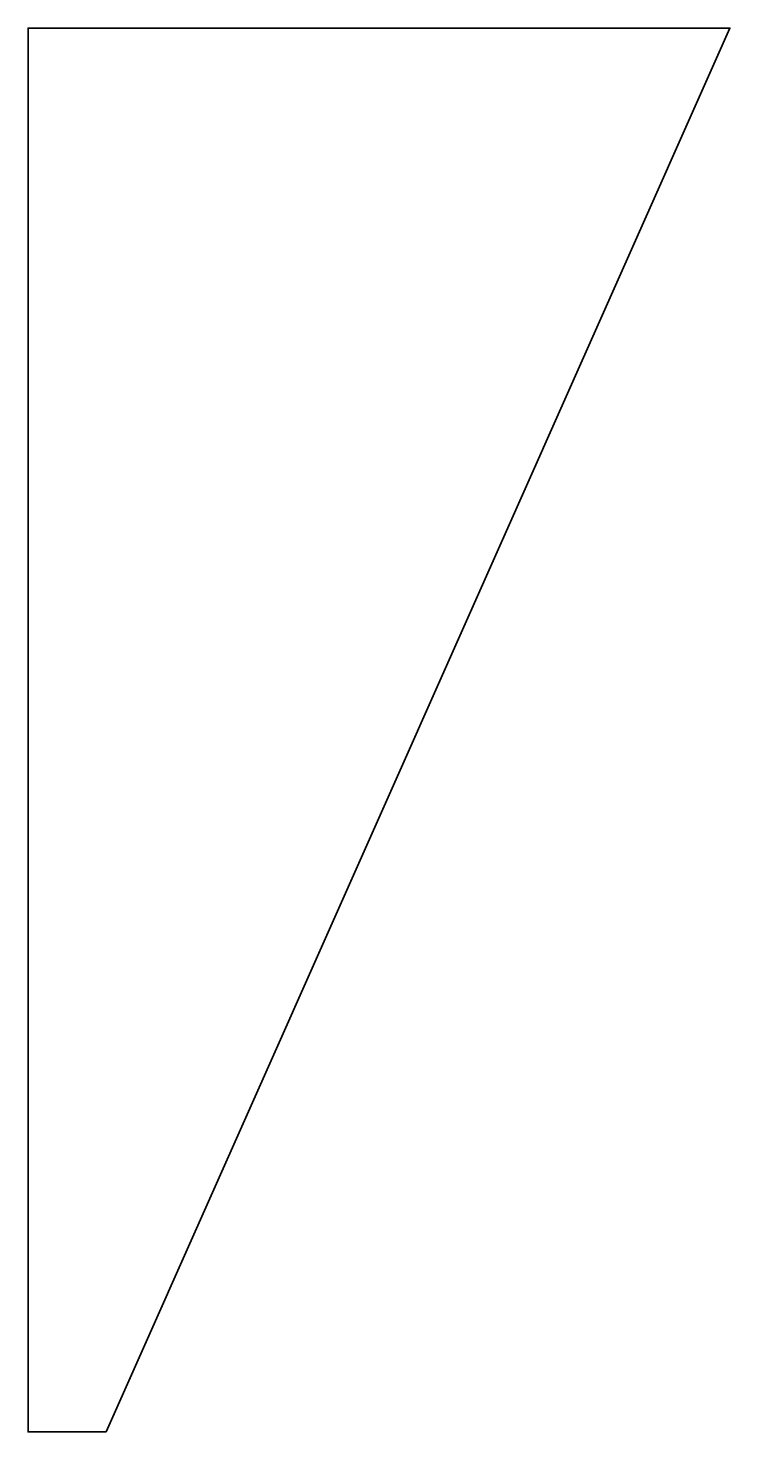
# Model space of a CAD drawing. Header units: millimetres. Extents: x 0 to 900, y 0 to 1800.
import ezdxf

# ---------------------------------------------------------------- set-up
doc = ezdxf.new("R2010")
doc.units = ezdxf.units.MM
doc.header["$MEASUREMENT"] = 0
doc.layers.add('_레이어 2', color=7, linetype='Continuous', lineweight=0)

msp = doc.modelspace()

# ---------------------------------------------------------------- linework, layer by layer
at = {"layer": '_레이어 2', "color": 250, "lineweight": 35, "true_color": 0x231815}
msp.add_lwpolyline([(100.2, 1800.2), (0.2, 1800.2), (0.2, 0.2), (100.2, 0.2), (900.2, 1800.2)], close=True, dxfattribs=at)

doc.saveas('drawing.dxf')
